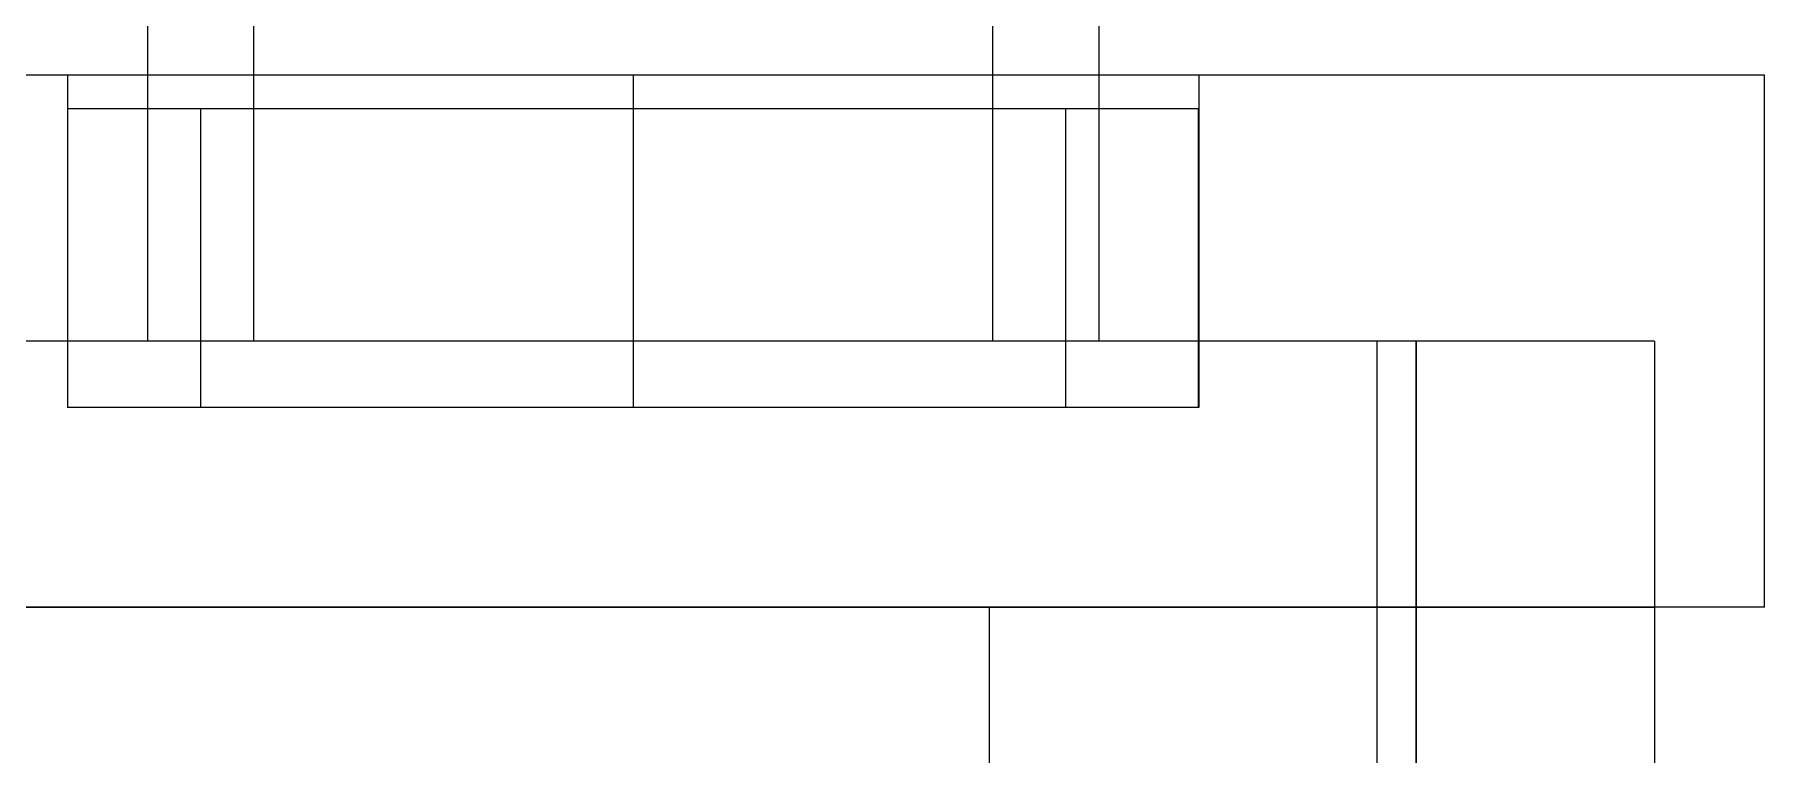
# Model space of a CAD drawing. Header units: millimetres. Extents: x 0 to 21.1, y -10.6 to 6.2.
# Drawn here: x 15.9 to 21.1, y -6.44 to -4.28 of the extents above; entities that cross this region are included whole.
import ezdxf

# ---------------------------------------------------------------- set-up
doc = ezdxf.new("R2010")
doc.units = ezdxf.units.MM
doc.layers.add('MAIN-1', color=7, linetype='Continuous')
doc.layers.add('MAIN-2', color=7, linetype='Continuous')

# ---------------------------------------------------------------- blocks, each defined once
blk = doc.blocks.new('D-Sub9 1.338168-2 right side')
at = {"layer": 'MAIN-1'}
for p, q in [((1.4, 2.9), (1.4, 8.8825)), ((1.08, 8.5625), (1.08, 2.9)), ((-1.14, 2.9), (-1.14, 6.3325)), ((-1.46, 6.0125), (-1.46, 2.9)), ((3.4, 2.9), (-8.1, 2.9)), ((3.4, 1.3), (3.4, 2.9)), ((3.4, 1.3), (-8.1, 1.3)), ((1.07, 1.3), (1.07, 0)), ((3.07, 1.3), (3.07, 0))]:
    blk.add_line(p, q, dxfattribs=at)
at = {"layer": 'MAIN-2'}
for p, q in [((-1.7, 2.9), (-1.7, 2.8)), ((-1.7, 2.9), (-1.7, 1.9)), ((-1.46, 2.9), (-1.46, 2.1)), ((-1.14, 2.1), (-1.14, 2.9)), ((0, 2.9), (0, 1.9)), ((0, 2.9), (0, 2.8)), ((0, 2.9), (0, 2.8)), ((0, 2.9), (0, 2.8)), ((1.08, 2.9), (1.08, 2.1)), ((1.4, 2.1), (1.4, 2.9)), ((1.7, 2.9), (1.7, 1.9)), ((1.7, 2.9), (1.7, 2.8)), ((3.4, 2.9), (3.4, 2.9)), ((3.4, 2.9), (3.4, 2.9)), ((-1.7, 2.8), (-1.6994, 2.8)), ((-1.6994, 2.8), (0, 2.8)), ((-1.6994, 1.9), (-1.6994, 2.8)), ((-1.3, 1.9), (-1.3, 2.8)), ((-1.3, 1.9), (-1.3, 2.8)), ((0, 2.8), (0, 1.9)), ((0, 2.8), (0, 1.9)), ((0, 2.8), (0, 1.9)), ((0, 2.8), (0, 1.9)), ((0, 2.8), (1.6994, 2.8)), ((1.3, 1.9), (1.3, 2.8)), ((1.3, 1.9), (1.3, 2.8)), ((1.6994, 1.9), (1.6994, 2.8)), ((1.6994, 2.8), (1.7, 2.8)), ((3.07, 2.1), (-9.23, 2.1)), ((-1.46, 2.1), (-1.46, 2.1)), ((-1.46, 2.1), (-1.46, 2.1)), ((-1.46, 2.1), (-1.46, 2.1)), ((-1.46, 2.1), (-1.46, 2.1)), ((-1.14, 2.1), (-1.14, 2.1)), ((-1.14, 2.1), (-1.14, 2.1)), ((-1.14, 2.1), (-1.14, 2.1)), ((-1.14, 2.1), (-1.14, 2.1)), ((1.08, 2.1), (1.08, 2.1)), ((1.08, 2.1), (1.08, 2.1)), ((1.08, 2.1), (1.08, 2.1)), ((1.08, 2.1), (1.08, 2.1)), ((1.08, 2.1), (1.08, 2.1)), ((1.4, 2.1), (1.4, 2.1)), ((1.4, 2.1), (1.4, 2.1)), ((1.4, 2.1), (1.4, 2.1)), ((1.4, 2.1), (1.4, 2.1)), ((1.4, 2.1), (1.4, 2.1)), ((2.2357, 0.8), (2.2357, 2.1)), ((2.3528, 0.8), (2.3528, 2.1)), ((2.3528, 2.1), (2.3528, 0.8)), ((3.07, 2.1), (3.07, 2.1)), ((3.07, 2.1), (3.07, 2.1)), ((3.07, 2.1), (3.07, 1.3)), ((0, 1.9), (-1.7, 1.9)), ((0, 1.9), (-1.3, 1.9)), ((1.7, 1.9), (0, 1.9)), ((1.3, 1.9), (0, 1.9)), ((-8.1, 1.3), (3.07, 1.3)), ((1.07, 1.3), (1.07, 0)), ((3.07, 1.3), (3.07, 1.3)), ((3.07, 1.3), (3.07, 1.3)), ((3.07, 1.3), (3.07, 1.3)), ((3.07, 1.3), (3.07, 1.3)), ((3.4, 1.3), (3.4, 1.3)), ((3.4, 1.3), (3.4, 1.3))]:
    blk.add_line(p, q, dxfattribs=at)

msp = doc.modelspace()

# ---------------------------------------------------------------- block references
msp.add_blockref('D-Sub9 1.338168-2 right side', (17.7, -7.3))

doc.saveas('drawing.dxf')
